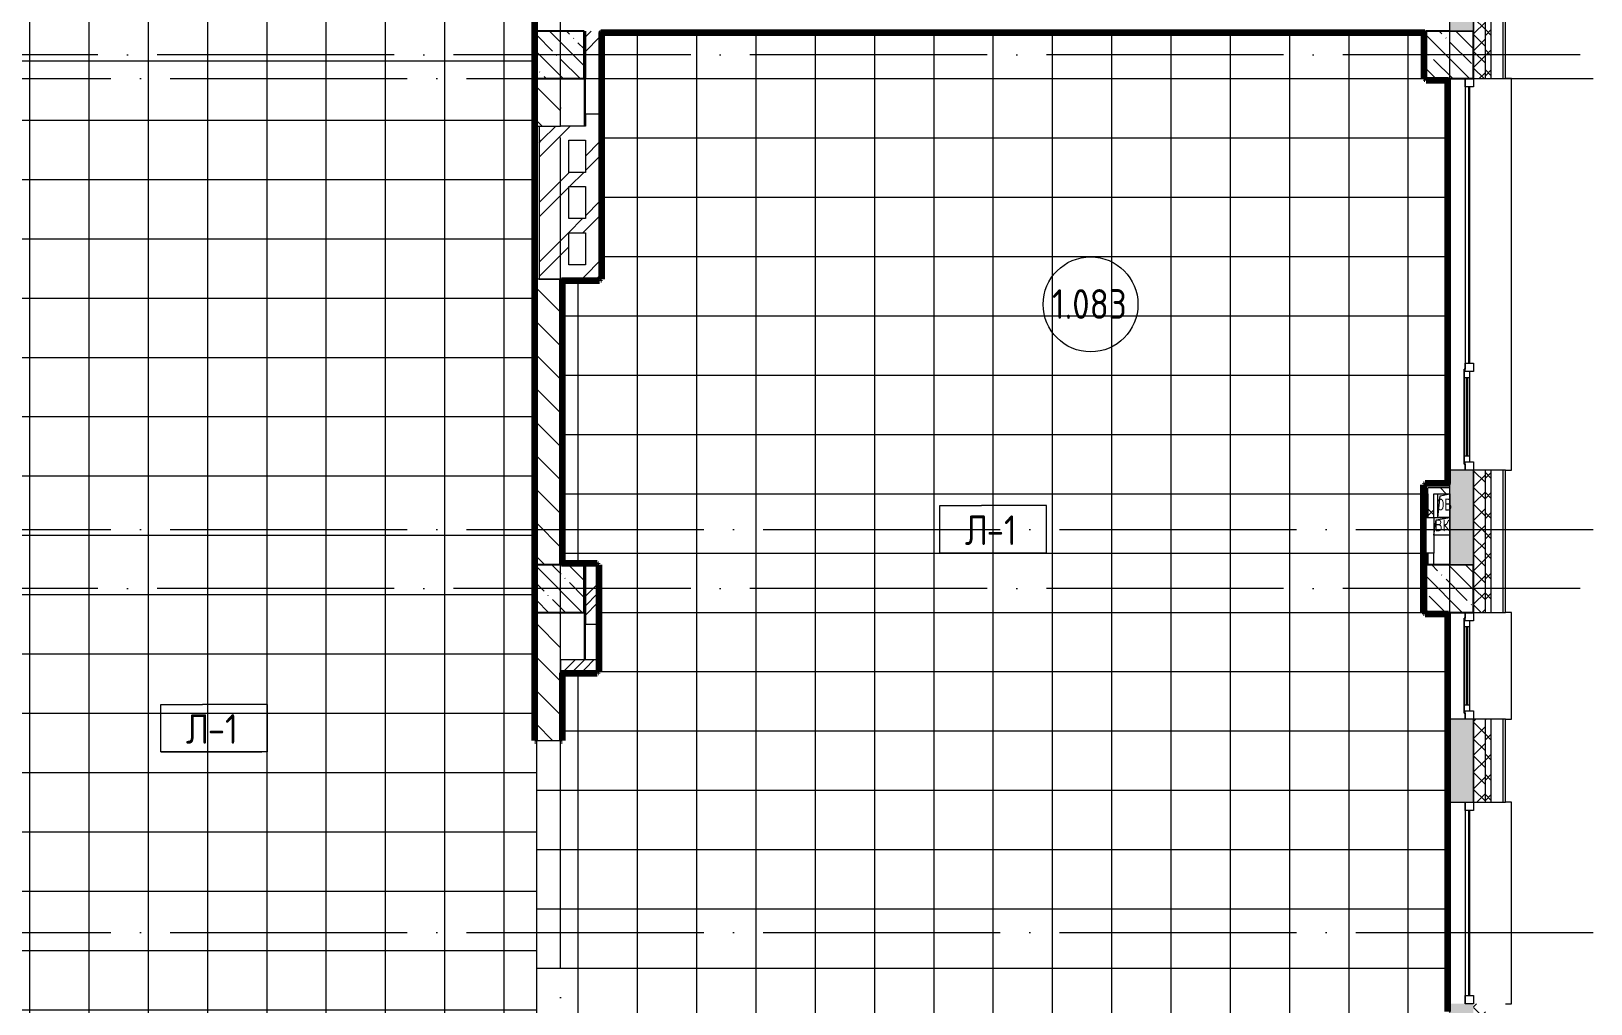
# Model space of a CAD drawing. Header units: millimetres. Extents: x -4370 to 196781, y -4577 to 61202.
# Drawn here: x 140786 to 153939, y 18625 to 26825 of the extents above; entities that cross this region are included whole.
import ezdxf

# ---------------------------------------------------------------- set-up
doc = ezdxf.new("R2010")
doc.units = ezdxf.units.MM
doc.linetypes.add('ADSK_Линия сетки', pattern=[2500, 2000, -250, 0, -250])
for name, color, linetype, lineweight in [('A-____-NOTE-TEXT', 131, 'Continuous', 9), ('A-AREA-____-IDEN', 2, 'Continuous', 20), ('A-DETL-GENF-OTLN', 92, 'Continuous', 9), ('A-FLOR-____-IDEN', 11, 'Continuous', 20), ('A-FLOR-____-OTLN', 192, 'Continuous', 9), ('A-FLOR-____-PATT', 8, 'Continuous', 9), ('A-GENM-____-MCUT', 13, 'Continuous', 9), ('A-GENM-____-OTLN', 13, 'Continuous', 9), ('A-GLAZ-____-MCUT', 151, 'Continuous', 9), ('A-GLAZ-____-OTLN', 151, 'Continuous', 9), ('A-WALL-____-MCUT', 113, 'Continuous', 9), ('A-WALL-____-PATT', 111, 'Continuous', 9), ('A-WALL-FNSH-MCUT', 113, 'Continuous', 9), ('I-WALL-____-OTLN', 2, 'Continuous', 9), ('S-COLS-____-MCUT', 52, 'Continuous', 9), ('S-COLS-____-OTLN', 52, 'Continuous', 9), ('S-GRID-____-OTLN', 1, 'Continuous', 9)]:
    doc.layers.add(name, color=color, linetype=linetype, lineweight=lineweight)
doc.styles.add('GOST Common_1', font='GOST_Common.ttf', dxfattribs={"width": 0.9, "height": 250})
doc.styles.add('ISOCPEUR', font='isocpeur.ttf', dxfattribs={"width": 0.8, "height": 100})
pattern_1 = [(45, (0, 0), (-224.5064, 224.5064), []), (45, (79.38, 0), (0, 449.0128), []), (45, (-79.38, 0), (0, 449.0128), [])]
pattern_2 = [(135, (0, 0), (-141.42136, -141.42136), [])]
pattern_3 = [(45, (0, 0), (-251.4472, 251.4472), []), (45, (0, 381), (-251.4472, 251.4472), [])]
pattern_4 = [(45, (0, 0), (-141.42136, 141.42136), []), (135, (0, 0), (-141.42136, -141.42136), [])]
pattern_5 = [(135, (0, 0), (-142.5612, -142.5612), []), (135, (142.56, 0), (-142.5612, -142.5612), [252.016, -50.403, 3.353, -47.05])]

# ---------------------------------------------------------------- blocks, each defined once
blk = doc.blocks.new('Окно_СКБ_1Ст1 - 120_Окно_СКБ_1Ст_1700_ОК19Л-29018914-О_АИ_ПП_0_000_Целиком')
at = {"layer": 'A-GLAZ-____-MCUT', "color": 90}
for p, q in [((-850, -195), (-850, -125)), ((-850, -125), (-780, -125)), ((-780, -125), (-780, -195)), ((780, -195), (780, -125)), ((780, -125), (850, -125)), ((850, -125), (850, -195)), ((-780, -195), (-850, -195)), ((850, -195), (780, -195))]:
    blk.add_line(p, q, dxfattribs=at)
at = {"layer": 'A-GLAZ-____-MCUT', "color": 10, "lineweight": 5}
for p, q in [((780, -155), (-780, -155)), ((780, -165), (-780, -165))]:
    blk.add_line(p, q, dxfattribs=at)
at = {"layer": 'A-GLAZ-____-OTLN', "color": 10, "lineweight": 5}
blk.add_line((-850, -195), (850, -195), dxfattribs=at)
blk = doc.blocks.new('WNW_Отлив1 - Отлив_металлический 2-28595994-О_АИ_ПП_0_000_Целиком')
at = {"layer": 'A-GLAZ-____-OTLN', "color": 10, "lineweight": 5}
for p, q in [((850, 320), (-850, 320)), ((-850, 320), (-850, 270)), ((850, 270), (850, 320))]:
    blk.add_line(p, q, dxfattribs=at)
blk = doc.blocks.new('Окно_СКБ_1Ст1 - 120_Окно_СКБ_1Ст_900_ОК6Л-V30-О_АИ_ПП_0_000_Целиком')
at = {"layer": 'A-GLAZ-____-MCUT', "color": 90}
for p, q in [((-450, -195), (-450, -125)), ((-450, -125), (-380, -125)), ((-380, -125), (-380, -195)), ((380, -195), (380, -125)), ((380, -125), (450, -125)), ((450, -125), (450, -195)), ((-380, -195), (-450, -195)), ((-380, -195), (-400, -195)), ((-400, -195), (-400, -205)), ((-400, -205), (400, -205)), ((400, -205), (-400, -205)), ((380, -155), (-380, -155)), ((-380, -155), (-380, -195)), ((-330, -205), (-330, -155)), ((330, -205), (330, -155)), ((380, -195), (380, -155)), ((450, -195), (380, -195)), ((400, -195), (380, -195)), ((400, -205), (400, -195))]:
    blk.add_line(p, q, dxfattribs=at)
at = {"layer": 'A-GLAZ-____-MCUT', "color": 10, "lineweight": 5}
for p, q in [((-330, -175), (330, -175)), ((330, -185), (-330, -185))]:
    blk.add_line(p, q, dxfattribs=at)
at = {"layer": 'A-GLAZ-____-OTLN', "color": 10, "lineweight": 5}
for p, q in [((-450, -195), (-400, -195)), ((400, -195), (450, -195))]:
    blk.add_line(p, q, dxfattribs=at)
blk = doc.blocks.new('WNW_Отлив1 - Отлив_металлический 2-28596055-О_АИ_ПП_0_000_Целиком')
at = {"layer": 'A-GLAZ-____-OTLN', "color": 10, "lineweight": 5}
for p, q in [((450, 320), (-450, 320)), ((-450, 320), (-450, 270)), ((450, 270), (450, 320))]:
    blk.add_line(p, q, dxfattribs=at)
blk = doc.blocks.new('Окно_СКБ_2Ст1 - Окно_СКБ_2Ст 3300_ОК2-29018964-О_АИ_ПП_0_000_Целиком')
at = {"layer": 'A-GLAZ-____-MCUT', "color": 90}
for p, q in [((-1650, -195), (-1650, -125)), ((-1650, -125), (-1580, -125)), ((-1580, -125), (-1580, -195)), ((750, -195), (750, -125)), ((750, -125), (820, -125)), ((820, -125), (820, -195)), ((1580, -195), (1580, -125)), ((1580, -125), (1650, -125)), ((1650, -125), (1650, -195)), ((-1580, -195), (-1650, -195)), ((820, -195), (750, -195)), ((820, -195), (800, -195)), ((800, -195), (800, -205)), ((800, -205), (1600, -205)), ((1600, -205), (800, -205)), ((1580, -155), (820, -155)), ((820, -155), (820, -195)), ((870, -205), (870, -155)), ((1530, -205), (1530, -155)), ((1580, -195), (1580, -155)), ((1650, -195), (1580, -195)), ((1600, -195), (1580, -195)), ((1600, -205), (1600, -195))]:
    blk.add_line(p, q, dxfattribs=at)
at = {"layer": 'A-GLAZ-____-MCUT', "color": 10, "lineweight": 5}
for p, q in [((750, -155), (-1580, -155)), ((750, -165), (-1580, -165)), ((870, -175), (1530, -175)), ((1530, -185), (870, -185))]:
    blk.add_line(p, q, dxfattribs=at)
at = {"layer": 'A-GLAZ-____-OTLN', "color": 10, "lineweight": 5}
for p, q in [((-1650, -195), (800, -195)), ((1600, -195), (1650, -195))]:
    blk.add_line(p, q, dxfattribs=at)
blk = doc.blocks.new('WNW_Отлив1 - Отлив_металлический 2-28598290-О_АИ_ПП_0_000_Целиком')
at = {"layer": 'A-GLAZ-____-OTLN', "color": 10, "lineweight": 5}
for p, q in [((1650, 320), (-1650, 320)), ((-1650, 320), (-1650, 270)), ((1650, 270), (1650, 320))]:
    blk.add_line(p, q, dxfattribs=at)
blk = doc.blocks.new('BSC_Колонна _Прямоугольная - 400x400-V40-О_АИ_ПП_0_000_Целиком')
at = {"layer": 'S-COLS-____-OTLN', "lineweight": 5}
h = blk.add_hatch(dxfattribs=at)
h.set_pattern_fill('FP_68', color=256, style=0, pattern_type=2)
h.set_pattern_definition([(135, (-145249.98, -26625), (-142.5612, -142.5612), []), (135, (-145107.42, -26625), (-142.5612, -142.5612), [252.016, -50.403, 3.353, -47.05])])
h.paths.add_polyline_path([(-200, -200), (200, -200), (200, 200), (-200, 200)])
at = {"layer": 'S-COLS-____-MCUT', "color": 130, "lineweight": 25}
for p, q in [((200, 200), (-200, 200)), ((-200, 200), (-200, -200)), ((200, -200), (200, 200)), ((-200, -200), (200, -200))]:
    blk.add_line(p, q, dxfattribs=at)
blk = doc.blocks.new('BSC_Колонна _Прямоугольная - 400x400-V41-О_АИ_ПП_0_000_Целиком')
at = {"layer": 'S-COLS-____-OTLN', "lineweight": 5}
h = blk.add_hatch(dxfattribs=at)
h.set_pattern_fill('FP_69', color=256, style=0, pattern_type=2)
h.set_pattern_definition([(135, (-145249.98, -22125), (-142.5612, -142.5612), []), (135, (-145107.42, -22125), (-142.5612, -142.5612), [252.016, -50.403, 3.353, -47.05])])
h.paths.add_polyline_path([(-200, -200), (200, -200), (200, 200), (-200, 200)])
at = {"layer": 'S-COLS-____-MCUT', "color": 130, "lineweight": 25}
for p, q in [((200, 200), (-200, 200)), ((-200, 200), (-200, -200)), ((200, -200), (200, 200)), ((-200, -200), (200, -200))]:
    blk.add_line(p, q, dxfattribs=at)
blk = doc.blocks.new('_Wn_-As_OpeningMEP_floor__Rectangular - _Wn_-As_OpeningMEP_floor__Rectangular-V80-О_АИ_ПП_0_000_Целиком')
at = {"layer": 'A-DETL-GENF-OTLN', "color": 10, "lineweight": 5}
for p, q in [((-67, -25), (-48, 106)), ((-48, 106), (68, 125))]:
    blk.add_line(p, q, dxfattribs=at)
blk = doc.blocks.new('_Wn_-As_OpeningMEP_floor__Rectangular - _Wn_-As_OpeningMEP_floor__Rectangular-34853280-О_АИ_ПП_0_000_Целиком')
at = {"layer": 'A-DETL-GENF-OTLN', "color": 10, "lineweight": 5}
for p, q in [((-50, -50), (-32, 132)), ((-32, 132), (50, 150))]:
    blk.add_line(p, q, dxfattribs=at)
blk = doc.blocks.new('ASML_АР_Отделка Люка - ВО Отделка люков_Грунтовка 0_Шпатлевка 0_Окраска 0_0-42467640-О_АИ_ПП_0_000_Целиком')
at = {"layer": 'A-GENM-____-MCUT', "color": 130, "lineweight": 25}
for p, q in [((150, 3), (-150, 3)), ((-150, 3), (-150, 0)), ((150, 0), (150, 3)), ((-150, 0), (150, 0))]:
    blk.add_line(p, q, dxfattribs=at)
blk = doc.blocks.new('0083_СОШ675_АР_R22_rvt-1-О_АИ_ПП_0_000_Целиком')
at = {"layer": 'A-WALL-____-PATT', "lineweight": 5}
h = blk.add_hatch(dxfattribs=at)
h.set_pattern_fill('FP_1', color=10, style=0, pattern_type=2)
h.set_pattern_definition([(135, (0, 0), (-84.85281, -84.85281), []), (225, (0, 0), (84.85281, -84.85281), [])])
h.paths.add_polyline_path([(153050, -275), (153100, -275), (153100, 625), (153050, 625), (153050, -175)])
h.paths.add_polyline_path([(153100, 2325), (153100, 3025), (153050, 3025), (153050, 2325)])
h.paths.add_polyline_path([(153050, 3925), (153100, 3925), (153100, 5125), (153050, 5125), (153050, 3978)])
h.paths.add_polyline_path([(153100, 8425), (153100, 9625), (153050, 9625), (153050, 8425)])
h.paths.add_polyline_path([(153050, 11325), (153100, 11325), (153100, 12025), (153050, 12025)])
h.paths.add_polyline_path([(153100, 12925), (153100, 14125), (153050, 14125), (153050, 12925)])
h.paths.add_polyline_path([(153050, 17425), (153100, 17425), (153100, 18625), (153050, 18625), (153050, 17839)])
h.paths.add_polyline_path([(153100, 20325), (153100, 21025), (153050, 21025), (153050, 20325)])
h.paths.add_polyline_path([(153100, 21925), (153100, 23125), (153050, 23125), (153050, 21925)])
h.paths.add_polyline_path([(153100, 26425), (153100, 27625), (153050, 27625), (153050, 26425)])
h.paths.add_polyline_path([(153100, 28525), (153100, 29225), (153050, 29225), (153050, 28525)])
h.paths.add_polyline_path([(153050, 30925), (153100, 30925), (153100, 32125), (153050, 32125), (153050, 31699)])
h.paths.add_polyline_path([(153100, 35425), (153100, 36625), (153050, 36625), (153050, 35425)])
h.paths.add_polyline_path([(153050, 39925), (153100, 39925), (153100, 41125), (153050, 41125), (153050, 40939)])
h.paths.add_polyline_path([(153100, 42025), (153100, 42725), (153050, 42725), (153050, 42025)])
h.paths.add_polyline_path([(153050, 44425), (153100, 44425), (153100, 45625), (153050, 45625), (153050, 45560)])
h.paths.add_polyline_path([(153100, 47325), (153100, 48025), (153050, 48025), (153050, 47325)])
h.paths.add_polyline_path([(153050, 48925), (153100, 48925), (153100, 50125), (153050, 50125), (153050, 49025)])
h.paths.add_polyline_path([(153050, 53425), (153100, 53425), (153100, 54625), (153050, 54625), (153050, 53645)])
h.paths.add_polyline_path([(153100, 57925), (153100, 59075), (153050, 59075), (153050, 57925)])
h = blk.add_hatch(dxfattribs=at)
h.set_pattern_fill('FP_6', color=10, style=0, pattern_type=2)
h.set_pattern_definition([(45, (0, 0), (-70.71068, 70.71068), []), (135, (0, 0), (-70.71068, -70.71068), [])])
h.paths.add_polyline_path([(152950, -175), (153050, -175), (153050, 625), (152950, 625), (152950, -65)])
h.paths.add_polyline_path([(153050, 2325), (153050, 3025), (152950, 3025), (152950, 2325)])
h.paths.add_polyline_path([(152950, 3925), (153050, 3925), (153050, 5125), (152950, 5125), (152950, 3978)])
h.paths.add_polyline_path([(153050, 8425), (153050, 9625), (152950, 9625), (152950, 8425)])
h.paths.add_polyline_path([(153050, 11325), (153050, 12025), (152950, 12025), (152950, 11325)])
h.paths.add_polyline_path([(152950, 12925), (153050, 12925), (153050, 14125), (152950, 14125), (152950, 13218)])
h.paths.add_polyline_path([(152950, 17425), (153050, 17425), (153050, 18625), (152950, 18625), (152950, 17825)])
h.paths.add_polyline_path([(152950, 20325), (153050, 20325), (153050, 21025), (152950, 21025)])
h.paths.add_polyline_path([(152950, 21925), (153050, 21925), (153050, 23125), (152950, 23125), (152950, 22325)])
h.paths.add_polyline_path([(152950, 26425), (153050, 26425), (153050, 27625), (152950, 27625), (152950, 26825)])
h.paths.add_polyline_path([(152950, 28525), (153050, 28525), (153050, 29225), (152950, 29225)])
h.paths.add_polyline_path([(153050, 30925), (153050, 32125), (152950, 32125), (152950, 30925)])
h.paths.add_polyline_path([(153050, 35425), (153050, 36625), (152950, 36625), (152950, 35425)])
h.paths.add_polyline_path([(153050, 39925), (153050, 41125), (152950, 41125), (152950, 39925)])
h.paths.add_polyline_path([(152950, 42025), (153050, 42025), (153050, 42725), (152950, 42725), (152950, 42094)])
h.paths.add_polyline_path([(153050, 44425), (153050, 45625), (152950, 45625), (152950, 44425)])
h.paths.add_polyline_path([(153050, 47325), (153050, 48025), (152950, 48025), (152950, 47325)])
h.paths.add_polyline_path([(152950, 48925), (153050, 48925), (153050, 50125), (152950, 50125), (152950, 49025)])
h.paths.add_polyline_path([(153050, 53425), (153050, 54625), (152950, 54625), (152950, 53425)])
h.paths.add_polyline_path([(152950, 57925), (153050, 57925), (153050, 58975), (152950, 58975), (152950, 58265)])
h = blk.add_hatch(dxfattribs=at)
h.set_pattern_fill('FP_5', color=10, style=0, pattern_type=2)
h.set_pattern_definition([(50, (0, 0), (364.36793, -31.8783), [38.1, -419.1]), (355, (0, 0), (-70.48585, 382.1133), [30.48, -335.28]), (100.451, (30.36, -2.66), (293.885, 350.2334), [32.38, -356.18]), (46.184, (0, 101.6), (542.1585, -84.0858), [57.15, -628.65]), (96.636, (45.2, 94.6), (474.8049, 494.8554), [48.57, -534.27]), (351.184, (0, 101.6), (474.8102, 494.85), [45.72, -502.92]), (21, (50.8, 76.2), (303.22847, -204.53046), [38.1, -419.1]), (326, (50.8, 76.2), (123.6039, 368.37604), [30.48, -335.28]), (71.451, (76.07, 59.16), (426.8341, 163.8427), [32.38, -356.18]), (37.5, (0, 0), (6.17665, 169.11015), [16.764, -314.452, 16.764, -323.596, -336.55]), (37.5, (0, 0), (6.17665, 169.11015), [-671.576, 16.764, -319.786]), (7.5, (0, 0), (133.63888, 200.3615), [16.764, -177.292, 16.764, -306.832, -128.27]), (7.5, (0, 0), (133.63888, 200.3615), [-517.652, 16.764, -111.506]), (327.5, (-113.28, 0), (271.18182, -11.45836), [16.764, -110.236, 16.764, -379.476, -525.78]), (327.5, (-113.28, 0), (271.18182, -11.45836), [-523.24, 16.764, -509.016]), (317.5, (-164.08, 0), (296.2585, 50.85285), [16.764, -148.336, 16.764, -246.38, -373.38]), (317.5, (-164.08, 0), (296.2585, 50.85285), [-428.244, 16.764, -356.616])])
h.paths.add_polyline_path([(152886, -175), (152950, -175), (152950, 625), (152750, 625), (152750, -175)])
h.paths.add_polyline_path([(152950, 2325), (152950, 3025), (152750, 3025), (152750, 2325)])
h.paths.add_polyline_path([(152750, 4325), (152950, 4325), (152950, 5125), (152750, 5125), (152750, 4556)])
h.paths.add_polyline_path([(152886, 8825), (152950, 8825), (152950, 9625), (152750, 9625), (152750, 8825)])
h.paths.add_polyline_path([(152950, 11325), (152950, 12025), (152750, 12025), (152750, 11325)])
h.paths.add_polyline_path([(152950, 13325), (152950, 14125), (152750, 14125), (152750, 13325), (152886, 13325)])
h.paths.add_polyline_path([(152886, 17825), (152950, 17825), (152950, 18625), (152750, 18625), (152750, 17825)])
h.paths.add_polyline_path([(152750, 20325), (152950, 20325), (152950, 21025), (152750, 21025)])
h.paths.add_polyline_path([(152886, 22325), (152950, 22325), (152950, 23125), (152750, 23125), (152750, 22325)])
h.paths.add_polyline_path([(152886, 26825), (152950, 26825), (152950, 27625), (152750, 27625), (152750, 26825)])
h.paths.add_polyline_path([(152950, 28525), (152950, 29225), (152750, 29225), (152750, 28525)])
h.paths.add_polyline_path([(152750, 31325), (152950, 31325), (152950, 32125), (152750, 32125), (152750, 31699)])
h.paths.add_polyline_path([(152750, 35425), (152950, 35425), (152950, 35825), (152750, 35825), (152750, 35742)])
h.paths.add_polyline_path([(152750, 36225), (152950, 36225), (152950, 36625), (152750, 36625), (152750, 36319)])
h.paths.add_polyline_path([(152750, 39925), (152950, 39925), (152950, 40725), (152750, 40725), (152750, 40325)])
h.paths.add_polyline_path([(152886, 42025), (152950, 42025), (152950, 42725), (152750, 42725), (152750, 42025)])
h.paths.add_polyline_path([(152950, 44425), (152950, 45625), (152750, 45625), (152750, 44425), (152886, 44425)])
h.paths.add_polyline_path([(152750, 47725), (152950, 47725), (152950, 48025), (152750, 48025), (152750, 47870)])
h.paths.add_polyline_path([(152750, 48925), (152950, 48925), (152950, 50125), (152750, 50125), (152750, 49025)])
h.paths.add_polyline_path([(152950, 53825), (152950, 54625), (152750, 54625), (152750, 53825), (152886, 53825)])
h.paths.add_polyline_path([(152750, 57925), (152950, 57925), (152950, 58575), (152750, 58575), (152750, 58265)])
h = blk.add_hatch(dxfattribs=at)
h.set_pattern_fill('FP_7', color=10, style=0, pattern_type=2)
h.set_pattern_definition(pattern_3)
h.paths.add_polyline_path([(145580, 24735), (145580, 26125), (145460, 26125), (145460, 24735)])
h.paths.add_polyline_path([(145580, 26425), (145580, 26825), (145460, 26825), (145460, 26425), (145577, 26425)])
h = blk.add_hatch(dxfattribs=at)
h.set_pattern_fill('FP_4', color=10, style=0, pattern_type=2)
h.set_pattern_definition(pattern_2)
h.paths.add_polyline_path([(145070, 26025), (145250, 26025), (145250, 26425), (145050, 26425), (145050, 26025)])
h = blk.add_hatch(dxfattribs=at)
h.set_pattern_fill('FP_7', color=10, style=0, pattern_type=2)
h.set_pattern_definition(pattern_3)
h.paths.add_polyline_path([(145460, 25905), (145460, 26025), (145070, 26025), (145070, 25905), (145320, 25905)])
h = blk.add_hatch(dxfattribs=at)
h.set_pattern_fill('FP_7', color=10, style=0, pattern_type=2)
h.set_pattern_definition(pattern_3)
h.paths.add_polyline_path([(145320, 24855), (145320, 25905), (145070, 25905), (145070, 24855)])
h = blk.add_hatch(dxfattribs=at)
h.set_pattern_fill('FP_7', color=10, style=0, pattern_type=2)
h.set_pattern_definition(pattern_3)
h.paths.add_polyline_path([(145460, 25515), (145460, 25635), (145320, 25635), (145320, 25515)])
h = blk.add_hatch(dxfattribs=at)
h.set_pattern_fill('FP_7', color=10, style=0, pattern_type=2)
h.set_pattern_definition(pattern_3)
h.paths.add_polyline_path([(145460, 25125), (145460, 25245), (145320, 25245), (145320, 25125)])
h = blk.add_hatch(dxfattribs=at)
h.set_pattern_fill('FP_4', color=10, style=0, pattern_type=2)
h.set_pattern_definition(pattern_2)
h.paths.add_polyline_path([(145050, 22325), (145250, 22325), (145250, 24735), (145050, 24735), (145050, 22325)])
h = blk.add_hatch(dxfattribs=at)
h.set_pattern_fill('FP_7', color=10, style=0, pattern_type=2)
h.set_pattern_definition(pattern_3)
h.paths.add_polyline_path([(145070, 24735), (145460, 24735), (145460, 24855), (145070, 24855), (145070, 24769)])
h = blk.add_hatch(dxfattribs=at)
h.set_pattern_fill('FP_56', color=252, style=0, pattern_type=2)
h.set_pattern_definition(pattern_4)
h.paths.add_polyline_path([(152615, 22925), (152750, 22925), (152750, 22975), (152565, 22975), (152565, 22925), (152576, 22925)])
h = blk.add_hatch(dxfattribs=at)
h.set_pattern_fill('FP_56', color=252, style=0, pattern_type=2)
h.set_pattern_definition(pattern_4)
h.paths.add_polyline_path([(152615, 22325), (152615, 22425), (152565, 22425), (152565, 22325)])
h.paths.add_polyline_path([(152565, 22725), (152615, 22725), (152615, 22925), (152565, 22925)])
h = blk.add_hatch(dxfattribs=at)
h.set_pattern_fill('FP_8', color=10, style=0, pattern_type=2)
h.set_pattern_definition(pattern_1)
h.paths.add_polyline_path([(145460, 21425), (145560, 21425), (145560, 21525), (145460, 21525)])
h.paths.add_polyline_path([(145560, 21825), (145560, 22325), (145460, 22325), (145460, 21825), (145557, 21825)])
h = blk.add_hatch(dxfattribs=at)
h.set_pattern_fill('FP_4', color=10, style=0, pattern_type=2)
h.set_pattern_definition(pattern_2)
h.paths.add_polyline_path([(145250, 17825), (145250, 18345), (145050, 18345), (145050, 17825)])
h.paths.add_polyline_path([(145250, 20845), (145250, 21925), (145050, 21925), (145050, 20845)])
h = blk.add_hatch(dxfattribs=at)
h.set_pattern_fill('FP_8', color=10, style=0, pattern_type=2)
h.set_pattern_definition(pattern_1)
h.paths.add_polyline_path([(145250, 21425), (145460, 21425), (145460, 21525), (145250, 21525)])
at = {"layer": 'S-COLS-____-OTLN', "lineweight": 5}
h = blk.add_hatch(dxfattribs=at)
h.set_pattern_fill('FP_3', color=256, style=0, pattern_type=2)
h.set_pattern_definition(pattern_5)
h.paths.add_polyline_path([(152550, 26425), (152950, 26425), (152950, 26825), (152550, 26825), (152550, 26501)])
h = blk.add_hatch(dxfattribs=at)
h.set_pattern_fill('FP_3', color=256, style=0, pattern_type=2)
h.set_pattern_definition(pattern_5)
h.paths.add_polyline_path([(152550, 21925), (152950, 21925), (152950, 22325), (152550, 22325)])
at = {"layer": 'A-FLOR-____-OTLN', "color": 90}
for p, q in [((145250, 26025), (145250, 26425)), ((145450, 26425), (145450, 26025)), ((152650, 22725), (152650, 22925)), ((152615, 22725), (152750, 22725)), ((152750, 22725), (152650, 22725)), ((152750, 22575), (152615, 22575)), ((145450, 21925), (145450, 21525))]:
    blk.add_line(p, q, dxfattribs=at)
at = {"layer": 'A-WALL-____-MCUT', "color": 50, "lineweight": 13}
for p, q in [((152950, 26825), (152950, 27625)), ((152950, 27625), (152950, 26825)), ((153050, 26425), (153050, 27625)), ((153100, 26425), (153100, 27625)), ((145460, 26825), (145460, 26425)), ((145580, 26425), (145580, 26825)), ((145050, 26430), (145050, 26025)), ((145250, 26025), (145250, 26425)), ((145460, 26425), (145577, 26425)), ((153050, 26425), (153100, 26425)), ((145460, 26125), (145460, 26025)), ((145577, 26125), (145460, 26125)), ((145580, 24735), (145580, 26125)), ((145050, 26025), (145070, 26025)), ((145070, 26025), (145070, 25905)), ((145460, 26025), (145250, 26025)), ((145070, 25905), (145070, 24855)), ((145320, 25635), (145320, 25905)), ((145320, 25905), (145460, 25905)), ((145460, 25905), (145460, 25635)), ((145460, 25635), (145320, 25635)), ((145320, 25245), (145320, 25515)), ((145320, 25515), (145460, 25515)), ((145460, 25515), (145460, 25245)), ((145460, 25245), (145320, 25245)), ((145320, 24855), (145320, 25125)), ((145320, 25125), (145460, 25125)), ((145460, 25125), (145460, 24855)), ((145050, 24735), (145050, 22325)), ((145070, 24735), (145050, 24735)), ((145070, 24855), (145070, 24735)), ((145250, 24735), (145460, 24735)), ((145250, 22325), (145250, 24735)), ((145460, 24855), (145320, 24855)), ((145460, 24735), (145580, 24735)), ((152750, 23125), (152750, 23000)), ((152950, 23125), (152750, 23125)), ((152950, 22325), (152950, 23125)), ((152950, 23125), (152950, 22325)), ((153100, 23125), (153050, 23125)), ((153050, 21925), (153050, 23125)), ((153100, 21925), (153100, 23125)), ((152565, 22925), (152565, 22975)), ((152750, 22975), (152565, 22975)), ((152565, 22925), (152565, 22725)), ((152615, 22725), (152615, 22925)), ((152615, 22925), (152750, 22925)), ((152750, 22988), (152750, 23000)), ((152750, 22975), (152750, 22988)), ((152750, 22925), (152750, 22325)), ((152565, 22725), (152615, 22725)), ((152615, 22425), (152565, 22425)), ((152565, 22425), (152565, 22325)), ((152615, 22325), (152615, 22425)), ((145460, 22325), (145460, 21825)), ((145560, 22325), (145460, 22325)), ((145560, 21825), (145560, 22325)), ((152565, 22325), (152615, 22325)), ((145050, 21925), (145050, 20845)), ((145250, 20845), (145250, 21925)), ((153050, 21925), (153100, 21925)), ((145460, 21825), (145557, 21825)), ((145460, 21525), (145250, 21525)), ((145250, 21525), (145250, 21425)), ((145557, 21525), (145460, 21525)), ((145560, 21425), (145560, 21525)), ((145250, 21425), (145460, 21425)), ((145460, 21425), (145560, 21425)), ((152750, 21025), (152750, 20325)), ((152950, 21025), (152750, 21025)), ((152950, 20325), (152950, 21025)), ((152950, 21025), (152950, 20325)), ((153100, 21025), (153050, 21025)), ((153050, 20325), (153050, 21025)), ((153100, 20325), (153100, 21025)), ((145050, 20845), (145250, 20845)), ((152750, 20325), (152950, 20325)), ((153050, 20325), (153100, 20325))]:
    blk.add_line(p, q, dxfattribs=at)
at = {"layer": 'A-WALL-____-MCUT', "color": 10, "lineweight": 5}
for p, q in [((153200, 26425), (153200, 27625)), ((152750, 26825), (152950, 26825)), ((145070, 26025), (145250, 26025)), ((145070, 24735), (145250, 24735)), ((145250, 24735), (145070, 24735)), ((153200, 21925), (153200, 23125)), ((152553, 22975), (152553, 22988)), ((152750, 22988), (152553, 22988)), ((152553, 22925), (152553, 22975)), ((152553, 22925), (152553, 22725)), ((152750, 22925), (152750, 22975)), ((152553, 22425), (152553, 22325)), ((152750, 22325), (152950, 22325)), ((153200, 20325), (153200, 21025))]:
    blk.add_line(p, q, dxfattribs=at)
at = {"layer": 'A-WALL-____-MCUT', "color": 90}
for p, q in [((152950, 26825), (152950, 26425)), ((152950, 26425), (153050, 26425)), ((153100, 26425), (153200, 26425)), ((153050, 23125), (152950, 23125)), ((153200, 23125), (153100, 23125)), ((152950, 22325), (152950, 21925)), ((152950, 21925), (153050, 21925)), ((153100, 21925), (153200, 21925)), ((153050, 21025), (152950, 21025)), ((153200, 21025), (153100, 21025)), ((152950, 20325), (153050, 20325)), ((153100, 20325), (153200, 20325))]:
    blk.add_line(p, q, dxfattribs=at)
at = {"layer": 'A-WALL-FNSH-MCUT', "color": 90}
for p, q in [((153220, 26425), (153220, 27625)), ((153200, 26425), (153220, 26425)), ((153220, 23125), (153200, 23125)), ((153220, 21925), (153220, 23125)), ((152750, 23000), (152540, 23000)), ((152540, 23000), (152540, 22988)), ((152540, 22988), (152540, 22975)), ((152540, 22975), (152540, 22925)), ((152540, 22925), (152540, 22725)), ((152543, 22725), (152553, 22725)), ((152553, 22725), (152565, 22725)), ((152540, 22425), (152540, 22325)), ((152553, 22425), (152543, 22425)), ((152565, 22425), (152553, 22425)), ((152540, 22325), (152553, 22325)), ((152553, 22325), (152565, 22325)), ((153200, 21925), (153220, 21925)), ((153220, 21025), (153200, 21025)), ((153220, 20325), (153220, 21025)), ((153200, 20325), (153220, 20325))]:
    blk.add_line(p, q, dxfattribs=at)
at = {"layer": 'I-WALL-____-OTLN', "color": 90}
for p, q in [((145460, 26125), (145460, 26425)), ((152750, 23125), (152750, 26425)), ((152615, 22725), (152615, 22425)), ((152750, 21025), (152750, 21925)), ((145460, 21525), (145460, 21825)), ((152750, 18625), (152750, 20325))]:
    blk.add_line(p, q, dxfattribs=at)
at = {"layer": 'S-COLS-____-MCUT', "color": 130, "lineweight": 25}
for p, q in [((152750, 26825), (152550, 26825)), ((152550, 26825), (152550, 26425)), ((152950, 26425), (152950, 26825)), ((152550, 26425), (152950, 26425)), ((152750, 22325), (152550, 22325)), ((152550, 22325), (152550, 21925)), ((152950, 21925), (152950, 22325)), ((152550, 21925), (152950, 21925))]:
    blk.add_line(p, q, dxfattribs=at)
at = {"layer": 'S-COLS-____-OTLN', "color": 90}
for p, q in [((152950, 26825), (152750, 26825)), ((152950, 22325), (152750, 22325))]:
    blk.add_line(p, q, dxfattribs=at)
at = {"layer": 'A-GENM-____-OTLN', "color": 90, "lineweight": 9}
for p, rotation in [((145577, 26275), 270), ((152543, 22575), 89.99999999999852), ((145557, 21675), 270)]:
    blk.add_blockref('ASML_АР_Отделка Люка - ВО Отделка люков_Грунтовка 0_Шпатлевка 0_Окраска 0_0-42467640-О_АИ_ПП_0_000_Целиком', p, dxfattribs=dict(at, rotation=rotation))
at = {"layer": 'A-GLAZ-____-OTLN', "color": 90, "lineweight": 9, "rotation": 269.9999999999999}
for name, p in [('Окно_СКБ_2Ст1 - Окно_СКБ_2Ст 3300_ОК2-29018964-О_АИ_ПП_0_000_Целиком', (153075, 24775)), ('WNW_Отлив1 - Отлив_металлический 2-28598290-О_АИ_ПП_0_000_Целиком', (152950, 24775)), ('Окно_СКБ_1Ст1 - 120_Окно_СКБ_1Ст_900_ОК6Л-V30-О_АИ_ПП_0_000_Целиком', (153075, 21475)), ('WNW_Отлив1 - Отлив_металлический 2-28596055-О_АИ_ПП_0_000_Целиком', (152950, 21475)), ('Окно_СКБ_1Ст1 - 120_Окно_СКБ_1Ст_1700_ОК19Л-29018914-О_АИ_ПП_0_000_Целиком', (153075, 19475)), ('WNW_Отлив1 - Отлив_металлический 2-28595994-О_АИ_ПП_0_000_Целиком', (152950, 19475))]:
    blk.add_blockref(name, p, dxfattribs=at)
at = {"layer": 'A-GLAZ-____-OTLN', "color": 90, "lineweight": 9}
for name, p in [('_Wn_-As_OpeningMEP_floor__Rectangular - _Wn_-As_OpeningMEP_floor__Rectangular-34853280-О_АИ_ПП_0_000_Целиком', (152700, 22775)), ('_Wn_-As_OpeningMEP_floor__Rectangular - _Wn_-As_OpeningMEP_floor__Rectangular-V80-О_АИ_ПП_0_000_Целиком', (152682, 22600))]:
    blk.add_blockref(name, p, dxfattribs=at)
at = {"layer": 'S-COLS-____-OTLN', "color": 90, "lineweight": 9}
for name, p in [('BSC_Колонна _Прямоугольная - 400x400-V40-О_АИ_ПП_0_000_Целиком', (145250, 26625)), ('BSC_Колонна _Прямоугольная - 400x400-V41-О_АИ_ПП_0_000_Целиком', (145250, 22125))]:
    blk.add_blockref(name, p, dxfattribs=at)
at = {"layer": 'A-____-NOTE-TEXT', "char_height": 100, "width": 160.34, "attachment_point": 1, "style": 'ISOCPEUR'}
for s, insert in [('ОВ', (152640, 22884)), ('ВК', (152622, 22709))]:
    blk.add_mtext(s, dxfattribs=dict(at, insert=insert))
blk = doc.blocks.new('ADSK_Марка_Перекрытие - Типоразмер_ADSK_Марка-158127-О_АИ_ПП_0_000_Целиком')
at = {"layer": 'A-FLOR-____-IDEN'}
for p, q in [((-4.5, 4), (-1, 4)), ((-4.5, 0), (-4.5, 4)), ((4.5, 4), (-1, 4)), ((4.5, 0), (4.5, 4)), ((4.5, 0), (-4.5, 0)), ((-4.5, 0), (4, 0))]:
    blk.add_line(p, q, dxfattribs=at)
blk = doc.blocks.new('ADSK_Марка_Помещение_ОдноЗначение - Номер-159740-О_АИ_ПП_0_000_Целиком')
at = {"layer": 'A-AREA-____-IDEN'}
blk.add_circle((0, 0), 4, dxfattribs=at)

msp = doc.modelspace()

# ---------------------------------------------------------------- hatches: boundary and pattern name
at = {"layer": 'A-FLOR-____-PATT'}
h = msp.add_hatch(dxfattribs=at)
h.set_pattern_fill('FP_140', color=256, style=0, pattern_type=2)
h.set_pattern_definition([(270, (140775, 20575), (500, 3e-14), []), (0, (140775, 20575), (0, 500), [])])
h.paths.add_polyline_path([(144650.226546, 40.000586), (144650.226546, 362.50058), (144655.226546, 362.501166), (144655.226546, 372.501166), (144665.226546, 372.501166), (144665.226546, 377.501166), (145034.978078, 377.501166), (145034.978078, 774.999414), (145049.978078, 774.999414), (145049.978078, 3274.999414), (145034.978078, 3274.999414), (145034.978078, 9325), (145049.978078, 9325.032882), (145049.978078, 11825), (145034.978078, 11825), (145034.978078, 18345), (145049.978078, 18345), (145049.978078, 20845), (145034.978078, 20845), (145034.978078, 27299.999414), (145049.978078, 27299.999414), (145049.812834, 29799.999414), (145034.978078, 29800.993984), (145034.978078, 36649.999414), (145049.978078, 36649.999414), (145049.978078, 39149.999414), (145034.978078, 39149.999414), (145034.978078, 41125), (140465, 41125), (140465, 39459.99902), (140450, 39459.99902), (140450, 38359.99902), (140465, 38359.99902), (140465, 38164), (140470, 38164), (140470, 37649), (140465, 37649), (140465, 35531.999414), (140450, 35531.999414), (140450, 34431.999414), (140465, 34431.999414), (140465, 31934.999414), (140450, 31934.999414), (140450, 30434.999414), (140465, 30434.999414), (140465, 27405.000586), (140460, 27405), (140460, 27395.000586), (140450, 27395.000586), (140449.999881, 27390.000586), (136890, 27390.000586), (136890, 27090.11992), (136715, 27090.11992), (136715, 27059.999414), (136700, 27059.999414), (136700, 24859.999414), (136715, 24859.999414), (136715, 24655.000586), (136960, 24655.000586), (136960.014653, 24640), (137630, 24640.000586), (137630, 24655.000586), (140450, 24655.000586), (140450, 24650.000586), (140460, 24650.000586), (140460, 24640.000586), (140465, 24640), (140465, 23214.166393), (140450, 23215.002907), (140449.826513, 23214.166393), (140249.978078, 23214.166393), (140249.978078, 22115), (140449.978078, 22114.166393), (140450, 17325), (140465, 17325), (140465, 13483.813123), (140470, 13483.813123), (140470, 12973.813123), (140475, 12973.813123), (140475, 12963.813123), (140465, 12963.813123), (140465, 12785.000586), (136940, 12785.000586), (136940, 12472.869184), (136935, 12472.869184), (136935, 12462.869184), (136925, 12462.869184), (136925, 12457.869184), (136715, 12457.869184), (136715, 10440.001172), (140449.999862, 10440.001172), (140449.999815, 10445.000586), (140460, 10445.000586), (140460, 10435.001172), (140470, 10433.935178), (140470, 8749.999414), (140250, 8749.740574), (140250, 7109.999414), (140470, 7109.999414), (140470, 377.501166), (140857.251532, 377.501166), (140857.251532, 372.501166), (140867.251532, 372.501166), (140867.251532, 362.501166), (140872.251532, 362.50058), (140872.251532, 40.000586), (144509.5, 40.000586)])
h.paths.add_polyline_path([(136700, 10433.935178), (136710, 10435.001172), (136708.934006, 12463.935178), (136700, 12462.869184), (136700, 12345.2), (136499.978078, 12345.2), (136499.978078, 11510.000293), (136510, 11510.000293), (136510, 11460.000293), (136499.978078, 11460.000293), (136499.978078, 10475.000293), (136510, 10475.000293), (136510, 10440.001172), (136645, 10440.001172), (136645, 10433.935178)])
h.paths.add_polyline_path([(140460, 18425), (140450, 18425), (140450, 20013.999393), (140465, 20013.999393), (140465, 18425)])
h.paths.add_polyline_path([(140465, 21113.999393), (140450, 21113.999393), (140450, 22114.166393), (140465, 22114.166393), (140465, 21303.663109)])
h.paths.add_polyline_path([(136741.462142, 27180.119334), (136800, 27180.119334), (136800, 27405), (136700, 27405), (136700, 27180.119334)])
h = msp.add_hatch(dxfattribs=at)
h.set_pattern_fill('FP_229', color=256, style=0, pattern_type=2)
h.set_pattern_definition([(0, (148900, 22425), (0, 500), []), (90, (148900, 22425), (-500, 3e-14), [])])
h.paths.add_polyline_path([(145249.978078, 18025.004543), (145250, 18025.004543), (145250, 18344.999038), (145265, 18344.340612), (145265, 18040.004543), (152525, 18040.004543), (152525, 18550.355251), (152530, 18550.355251), (152530, 18560.355251), (152540, 18560.355251), (152540.013237, 18565.355251), (152734.978078, 18565.355251), (152734.978078, 21910.000586), (152542.978078, 21910.000586), (152542.969254, 21915.000586), (152532.978078, 21915.000586), (152532.978078, 21925.000586), (152527.978078, 21925.90232), (152527.978078, 23000.395454), (152532.978078, 23000.395454), (152532.978078, 23010.395454), (152542.978078, 23010.395454), (152543.887504, 23015.395454), (152734.978078, 23015.395454), (152734.978078, 26410.000586), (152549.978078, 26410.000586), (152549.978078, 26415), (152539.978078, 26415), (152539.978078, 26425.000586), (152534.978078, 26425.000586), (152534.978078, 26810.000586), (145594.978078, 26810.000586), (145594.978078, 24735.000586), (145589.978078, 24735.000586), (145589.978078, 24725.000586), (145579.978078, 24725.000586), (145579.858836, 24720.000586), (145264.812834, 24720.000586), (145264.812834, 22345), (145560.978078, 22345), (145560.978078, 22335.000586), (145569.978078, 22335.000586), (145569.978078, 22325.000586), (145574.978078, 22325.000586), (145574.978078, 21425.000586), (145569.978078, 21425.000586), (145569.978078, 21415.000586), (145559.978078, 21415.000586), (145559.463527, 21410.000586), (145265, 21410.000586), (145265, 20845), (145250, 20845.063566), (145249.978078, 20845), (145049.978078, 20845), (145049.978078, 18345), (145249.978078, 18345), (145249.978078, 18025.024837)])
at = {"layer": 'A-WALL-____-PATT'}
h = msp.add_hatch(color=7, dxfattribs=at)
h.paths.add_polyline_path([(145049.978078, 372.501166), (145049.978078, 774.999414), (145039.978078, 774.999414), (145039.978078, 372.501166)])
h.paths.add_polyline_path([(145049.978078, 3274.999414), (145049.978078, 9325), (145039.978078, 9325), (145039.978078, 3274.999414)])
h.paths.add_polyline_path([(145039.978078, 11825), (145049.978078, 11825), (145049.978078, 18345), (145039.978078, 18345), (145039.978078, 13218.383602)])
h.paths.add_polyline_path([(145049.978078, 20845), (145049.978078, 27299.999414), (145039.978078, 27299.999414), (145039.978078, 20845)])
h.paths.add_polyline_path([(145039.978078, 29799.999414), (145049.978078, 29799.999414), (145049.978078, 36649.999414), (145039.978078, 36649.999414), (145039.978078, 30543.982547)])
h.paths.add_polyline_path([(145049.978078, 39149.999414), (145049.978078, 40922.499731), (145039.978078, 40922.499731), (145039.978078, 39149.999414)])
for points in [[(152539.978078, 26815.000586), (152539.978078, 26825.000586), (145579.978078, 26825.000586), (145579.978078, 26815.000586), (152265.187519, 26815.000586)], [(145589.978078, 24725.000586), (145589.978078, 26815.000586), (145579.978078, 26815.000586), (145579.978078, 24725.000586)], [(152539.978078, 26425.000586), (152549.978078, 26425.000586), (152549.978078, 26825.000586), (152539.978078, 26825.000586), (152539.978078, 26501.342793)], [(152739.978078, 26415.000586), (152739.978078, 26425.000586), (152539.978078, 26425.000586), (152539.978078, 26415.000586)], [(145249.812834, 22325.000586), (145259.812834, 22325.000586), (145259.812834, 24735.000586), (145249.812834, 24735.000586), (145249.812834, 22458.703039)], [(145579.978078, 24725.000586), (145579.978078, 24735.000586), (145259.812834, 24735.000586), (145259.812834, 24725.000586)], [(152749.978078, 23000.395454), (152749.978078, 23125.000586), (152739.978078, 23125.000586), (152739.978078, 23000.395454)], [(152532.978078, 21925.000586), (152542.978078, 21925.000586), (152542.978078, 22425), (152540, 22425), (152540.417201, 22725), (152542.978078, 22725), (152542.978078, 23010.395454), (152532.978078, 23010.395454), (152532.978078, 22458.703039)], [(152739.978078, 23000.395454), (152739.978078, 23010.395454), (152542.978078, 23010.395454), (152542.978078, 23000.395454), (152575.675669, 23000.395454)], [(145569.978078, 22325.000586), (145569.978078, 22335.000586), (145259.812834, 22335.000586), (145259.812834, 22325.000586), (145559.978078, 22325.000586)], [(145569.978078, 21415.000586), (145569.978078, 22325.000586), (145559.978078, 22325.000586), (145559.978078, 21415.000586)], [(152739.978078, 21915.000586), (152739.978078, 21925.000586), (152532.978078, 21925.000586), (152532.978078, 21915.000586)], [(145559.978078, 21415.000586), (145559.978078, 21425.000586), (145250, 21425.000586), (145250, 21415.000586), (145434.757448, 21415.000586)]]:
    msp.add_hatch(color=7, dxfattribs=at).paths.add_polyline_path(points)
h = msp.add_hatch(color=7, dxfattribs=at)
h.paths.add_polyline_path([(145260, 18025.004543), (145260, 18345), (145250, 18345), (145250, 18025.004543)])
h.paths.add_polyline_path([(145250, 20845), (145260, 20845), (145260, 21415.000586), (145250, 21415.000586), (145250, 21303.663109)])
h = msp.add_hatch(color=7, dxfattribs=at)
h.paths.add_polyline_path([(152749.978078, 18550.355251), (152749.978078, 18624.999414), (152739.978078, 18624.999414), (152739.978078, 18550.355251)])
h.paths.add_polyline_path([(152749.978078, 20324.999414), (152749.978078, 21024.999414), (152739.978078, 21024.999414), (152739.978078, 20324.999414)])

# ---------------------------------------------------------------- linework, layer by layer
at = {"layer": 'A-FLOR-____-OTLN'}
for p, q in [((145264.812834, 22345), (145560.978078, 22345)), ((145560.978078, 22345), (145560.978078, 22335.000586)), ((145049.978078, 18345), (145049.978078, 20845))]:
    msp.add_line(p, q, dxfattribs=at)
at = {"layer": 'A-WALL-____-MCUT', "color": 7}
for p, q in [((145039.978078, 27299.999414), (145039.978078, 20845)), ((145049.978078, 26825), (145049.978078, 27299.999414)), ((152549.978078, 26825.000586), (145579.978078, 26825.000586)), ((145579.978078, 26825.000586), (145579.978078, 26425)), ((145579.978078, 26815.000586), (152539.978078, 26815.000586)), ((145589.978078, 24725.000586), (145589.978078, 26815.000586)), ((152539.978078, 26825.000586), (152539.978078, 26415.000586)), ((152549.978078, 26425.000586), (152549.978078, 26825.000586)), ((145049.978078, 22325), (145049.978078, 26425)), ((152539.978078, 26415.000586), (152739.978078, 26415.000586)), ((152739.978078, 26425.000586), (152549.978078, 26425.000586)), ((152739.978078, 26415.000586), (152739.978078, 26425.000586)), ((145579.978078, 26125), (145579.978078, 24735.000586)), ((145249.812834, 24735.000586), (145249.812834, 22325.000586)), ((145579.978078, 24735.000586), (145249.812834, 24735.000586)), ((145259.812834, 22335.000586), (145259.812834, 24725.000586)), ((145259.812834, 24725.000586), (145589.978078, 24725.000586)), ((152749.978078, 23125.000586), (152739.978078, 23125.000586)), ((152739.978078, 23125.000586), (152739.978078, 23010.395454)), ((152749.978078, 23000.395454), (152749.978078, 23125.000586)), ((152532.978078, 23010.395454), (152532.978078, 21915.000586)), ((152739.978078, 23010.395454), (152532.978078, 23010.395454)), ((152542.978078, 22725), (152542.978078, 23000.395454)), ((152542.978078, 23000.395454), (152749.978078, 23000.395454)), ((152542.978078, 21925.000586), (152542.978078, 22425)), ((145569.978078, 22335.000586), (145259.812834, 22335.000586)), ((145449.978078, 22325.000586), (145559.978078, 22325.000586)), ((145559.978078, 22325.000586), (145559.978078, 21825)), ((145569.978078, 21415.000586), (145569.978078, 22335.000586)), ((145049.978078, 20845), (145049.978078, 21925)), ((152532.978078, 21915.000586), (152739.978078, 21915.000586)), ((152739.978078, 21925.000586), (152542.978078, 21925.000586)), ((152739.978078, 21915.000586), (152739.978078, 21925.000586)), ((145559.978078, 21525), (145559.978078, 21425.000586)), ((145559.978078, 21425.000586), (145250, 21425.000586)), ((145250, 21425.000586), (145250, 20845)), ((145260, 21415.000586), (145569.978078, 21415.000586)), ((145260, 20845), (145260, 21415.000586)), ((152749.978078, 21024.999414), (152739.978078, 21024.999414)), ((152739.978078, 21024.999414), (152739.978078, 20324.999414)), ((152749.978078, 20324.999414), (152749.978078, 21024.999414)), ((145039.978078, 20845), (145049.978078, 20845)), ((145250, 20845), (145260, 20845)), ((152739.978078, 20324.999414), (152749.978078, 20324.999414)), ((152749.978078, 18624.999414), (152739.978078, 18624.999414)), ((152739.978078, 18624.999414), (152739.978078, 18560.355251)), ((152749.978078, 18550.355251), (152749.978078, 18624.999414))]:
    msp.add_line(p, q, dxfattribs=at)
at = {"layer": 'I-WALL-____-OTLN', "color": 5, "lineweight": 90}
for p, q in [((145034.978078, 20845), (145034.978078, 27299.999414)), ((152540.106283, 26810.000586), (145589.978078, 26810.000586)), ((145594.978078, 26815.00778), (145594.978078, 24735.000586)), ((152534.978078, 26425.000586), (152534.978078, 26815.000586)), ((152534.978078, 26425.000586), (152539.978078, 26425.000586)), ((152549.978078, 26415.000586), (152549.978078, 26410.000586)), ((152739.978078, 26410.000586), (152549.978078, 26410.000586)), ((152734.978078, 23010.395454), (152734.978078, 26415.000586)), ((145589.978078, 24735.000586), (145594.978078, 24735.000586)), ((145579.978078, 24720.000586), (145259.812834, 24720.000586)), ((145264.812834, 24725.000586), (145264.812834, 22335.000586)), ((145579.978078, 24720.000586), (145579.978078, 24725.000586)), ((152527.978078, 21925.000586), (152527.978078, 23000.395454)), ((152532.978078, 23000.395454), (152527.978078, 23000.395454)), ((152542.978078, 23015.395454), (152739.978078, 23015.395454)), ((152542.978078, 23015.395454), (152542.978078, 23010.395454)), ((145259.792, 22340.000586), (145559.978078, 22340.000586)), ((145559.978078, 22335.000586), (145559.978078, 22340.000586)), ((145574.978078, 22325.000586), (145569.978078, 22325.000586)), ((145574.978078, 22325.000586), (145574.978078, 21425.000586)), ((152527.978078, 21925.000586), (152532.978078, 21925.000586)), ((152542.978078, 21915.000586), (152542.978078, 21910.000586)), ((152739.978078, 21910.000586), (152542.978078, 21910.000586)), ((152734.978078, 18560.355251), (152734.978078, 21915.000586)), ((145559.978078, 21410.000586), (145260, 21410.000586)), ((145265, 21415.167265), (145265, 20845)), ((145559.978078, 21410.000586), (145559.978078, 21415.000586)), ((145569.978078, 21425.000586), (145574.978078, 21425.000586)), ((145034.978078, 20845), (145039.978078, 20845)), ((145260, 20845), (145265, 20845))]:
    msp.add_line(p, q, dxfattribs=at)
at = {"layer": 'I-WALL-____-OTLN'}
for p, q in [((152739.978078, 23125.000586), (152739.978078, 26415.000586)), ((152749.978078, 26425), (152749.978078, 23125.000586)), ((152739.978078, 21024.999414), (152739.978078, 21915.000586)), ((152749.978078, 21925), (152749.978078, 21024.999414)), ((152739.978078, 18624.999414), (152739.978078, 20324.999414)), ((152749.978078, 20324.999414), (152749.978078, 18624.999414))]:
    msp.add_line(p, q, dxfattribs=at)
at = {"layer": 'S-GRID-____-OTLN', "linetype": 'ADSK_Линия сетки'}
for p, q in [((145250.001, -3572.657751), (145250.001, 61202.00513)), ((152750.001, -3572.657751), (152750.001, 61202.00513)), ((156348.554077, 26625.11992), (99320, 26625.11992)), ((-3047.723308, 26425.000586), (156348.554077, 26425.000586)), ((-3047.723308, 22625.000586), (156348.554077, 22625.000586)), ((156348.554077, 22125.11992), (99320, 22125.11992)), ((-3047.723308, 19225.000586), (156348.554077, 19225.000586))]:
    msp.add_line(p, q, dxfattribs=at)

# ---------------------------------------------------------------- block references
at = {"lineweight": 5}
msp.add_blockref('0083_СОШ675_АР_R22_rvt-1-О_АИ_ПП_0_000_Целиком', (0, 0), dxfattribs=at)
at = {"layer": 'A-AREA-____-IDEN', "xscale": 99.99999999999993, "yscale": 99.99999999999993, "zscale": 99.99999999999993}
msp.add_blockref('ADSK_Марка_Помещение_ОдноЗначение - Номер-159740-О_АИ_ПП_0_000_Целиком', (149720.670161, 24521.955167), dxfattribs=at)
at = {"layer": 'A-FLOR-____-IDEN', "xscale": 99.99999999999993, "yscale": 99.99999999999993, "zscale": 99.99999999999993}
for p in [(148899.989039, 22425.003957), (142330.747335, 20749.353451)]:
    msp.add_blockref('ADSK_Марка_Перекрытие - Типоразмер_ADSK_Марка-158127-О_АИ_ПП_0_000_Целиком', p, dxfattribs=at)

# ---------------------------------------------------------------- texts
at = {"layer": 'A-AREA-____-IDEN', "lineweight": 9, "insert": (149395.312904, 24649.680239), "char_height": 250, "width": 800.8858125, "attachment_point": 1, "style": 'GOST Common_1'}
msp.add_mtext('1.083', dxfattribs=at)
at = {"layer": 'A-FLOR-____-IDEN', "lineweight": 9, "char_height": 250, "attachment_point": 1, "style": 'GOST Common_1'}
for s, insert, width in [('\\fGOST Common|b0|i0|c204|p34|;\\W.9;Л', (148660.308194, 22742.841531), 223.6708125), ('-1', (148844.855069, 22742.841531), 331.898625), ('\\fGOST Common|b0|i0|c204|p34|;\\W.9;Л', (142091.066489, 21067.191025), 223.6708125), ('-1', (142275.613364, 21067.191025), 331.898625)]:
    msp.add_mtext(s, dxfattribs=dict(at, insert=insert, width=width))

doc.saveas('drawing.dxf')
